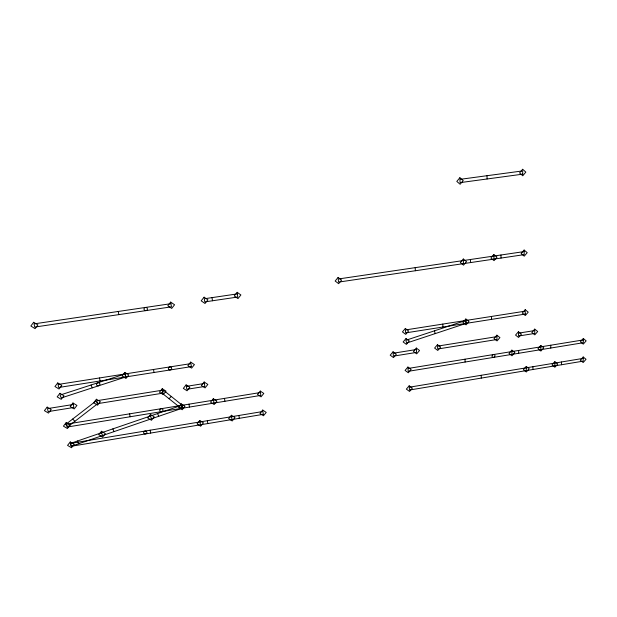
<?xml version="1.0" encoding="UTF-8"?>
<svg xmlns="http://www.w3.org/2000/svg" width="617" height="617" viewBox="0 0 617 617"><rect width="100%" height="100%" fill="white"/><g stroke="black" fill="none" stroke-linecap="round" stroke-linejoin="round"><path stroke-width="0.93" d="M169.043 398.713L171.271 396.453M72.659 419.051L74.912 421.295M77.518 440.985L78.729 443.723M101.458 432.779L102.638 435.525M112.865 428.877L114.029 431.622M91.069 384.993L92.249 387.862M150.417 416.012L151.527 418.758M157.582 413.552L158.685 416.305M434.491 330.82L435.178 333.612M99.499 377.951L100.093 380.974M129.601 413.837L130.141 416.76M125.135 373.933L125.691 376.948M118.256 311.454L118.834 314.624M150.17 430.196L150.679 433.065M153.51 369.483L154.026 372.491M181.514 405.377L181.992 408.284M188.979 404.166L189.442 407.073M200.008 421.928L200.456 424.789M207.374 420.709L207.813 423.563M213.528 400.163L213.96 403.063M212.024 297.625L212.472 300.772M224.488 398.381L224.904 401.274M231.606 416.691L232.015 419.537M238.902 415.48L239.296 418.326M415.187 267.655L415.372 270.74M442.782 324.095L442.937 327.025M463.359 260.551L463.49 263.621M465.897 320.462L466.02 323.393M464.994 359.194L465.118 362.032M470.478 259.502L470.601 262.572M481.191 375.298L481.291 378.09M486.998 175.714L487.106 178.976M491.479 316.452L491.572 319.375M493.901 256.047L493.993 259.109M500.95 255.006L501.035 258.068M511.902 351.551L511.971 354.382M518.642 350.456L518.704 353.279M526.27 367.817L526.316 370.601M532.934 366.714L532.972 369.498M540.839 346.839L540.878 349.662M550.75 345.227L550.773 348.042M554.86 363.081L554.876 365.85M561.462 361.986L561.47 364.755M583.196 358.377L583.181 361.146L409.449 390.037L409.264 387.221L583.196 358.377M583.296 339.921L583.281 342.728L408.199 371.334L408.007 368.48L583.296 339.921M33.68 322.282L30.85 326L35.069 328.668L37.892 324.958L33.68 322.282M57.728 382.941L54.952 386.512L59.016 389.003L61.785 385.44L57.728 382.941M47.162 407.12L44.416 410.652L48.473 413.089L51.211 409.565L47.162 407.12M59.934 393.314L57.165 396.87L61.206 399.33L63.967 395.79L59.934 393.314M72.96 402.994L70.207 406.518L74.194 408.948L76.948 405.438L72.96 402.994M66.158 422.653L63.428 426.139L67.407 428.522L70.137 425.044L66.158 422.653M170.685 302.106L167.809 305.762L171.696 308.415L174.572 304.767L170.685 302.106M96.414 399.245L93.645 402.754L97.586 405.184L100.347 401.682L96.414 399.245M124.858 372.421L122.066 375.969L125.968 378.452L128.76 374.912L124.858 372.421M70.261 441.949L67.546 445.397L71.487 447.726L74.194 444.286L70.261 441.949M204.088 297.186L201.196 300.834L205.006 303.479L207.898 299.839L204.088 297.186M101.473 431.26L98.743 434.7L102.623 437.044L105.353 433.612L101.473 431.26M237.159 292.311L234.259 295.944L237.992 298.589L240.885 294.965L237.159 292.311M162.24 388.71L159.456 392.196L163.243 394.625L166.027 391.147L162.24 388.71M190.684 362.11L187.869 365.626L191.617 368.11L194.432 364.593L190.684 362.11M150.455 414.477L147.702 417.925L151.481 420.285L154.235 416.853L150.455 414.477M186.118 384.892L183.326 388.371L187.059 390.792L189.843 387.322L186.118 384.892M181.282 403.927L178.506 407.367L182.223 409.742L184.992 406.302L181.282 403.927M204.158 382.008L201.358 385.478L205.052 387.9L207.844 384.437L204.158 382.008M213.312 398.713L210.528 402.137L214.176 404.513L216.953 401.089L213.312 398.713M199.785 420.493L197.031 423.887L200.679 426.216L203.433 422.83L199.785 420.493M338.085 277.449L335.154 281.036L338.664 283.666L341.587 280.087L338.085 277.449M231.406 415.256L228.637 418.642L232.216 420.964L234.977 417.586L231.406 415.256M260.274 391.07L257.482 394.479L261.022 396.847L263.814 393.445L260.274 391.07M262.726 410.074L259.95 413.444L263.459 415.758L266.228 412.403L262.726 410.074M459.866 177.719L456.804 181.429L460.143 184.267L463.197 180.565L459.866 177.719M522.653 169.274L519.576 172.953L522.769 175.776L525.838 172.104L522.653 169.274M463.298 259.009L460.328 262.541L463.56 265.156L466.521 261.631L463.298 259.009M405.33 328.475L402.454 331.907L405.731 334.368L408.608 330.943L405.33 328.475M393.06 351.79L390.206 355.184L393.484 357.582L396.338 354.197L393.06 351.79M406.009 338.556L403.14 341.965L406.395 344.394L409.264 340.993L406.009 338.556M493.855 254.512L490.877 258.029L494.04 260.636L497.009 257.127L493.855 254.512M416.313 348.065L413.452 351.451L416.676 353.849L419.537 350.479L416.313 348.065M407.914 367.053L405.076 370.401L408.3 372.761L411.13 369.413L407.914 367.053M437.468 344.687L434.599 348.057L437.777 350.456L440.646 347.093L437.468 344.687M524.118 250.055L521.141 253.556L524.234 256.163L527.211 252.662L524.118 250.055M465.827 318.997L462.935 322.406L466.082 324.858L468.974 321.457L465.827 318.997M409.171 385.818L406.356 389.126L409.549 391.44L412.364 388.132L409.171 385.818M496.87 335.178L493.993 338.532L497.047 340.923L499.924 337.584L496.87 335.178M525.206 309.695L522.298 313.074L525.314 315.518L528.221 312.148L525.206 309.695M518.434 331.73L515.55 335.077L518.558 337.46L521.442 334.129L518.434 331.73M511.871 350.14L509.002 353.448L512.002 355.793L514.863 352.492L511.871 350.14M534.731 329.123L531.839 332.463L534.808 334.846L537.7 331.522L534.731 329.123M540.824 345.427L537.955 348.721L540.893 351.065L543.762 347.78L540.824 345.427M526.239 366.429L523.393 369.691L526.34 371.989L529.185 368.727L526.239 366.429M554.853 361.685L551.999 364.94L554.884 367.238L557.737 363.991L554.853 361.685M583.296 338.517L580.42 341.795L583.273 344.132L586.15 340.862L583.296 338.517M583.204 356.996L580.342 360.235L583.173 362.526L586.034 359.295L583.204 356.996M163.86 390.538L161.623 392.805L180.642 407.96L182.863 405.716L163.86 390.538M95.89 401.081L65.657 424.473L67.916 426.709L98.111 403.356L95.89 401.081M181.221 405.454L70.261 443.476L71.479 446.207L182.285 408.215L181.221 405.454M465.634 320.531L405.886 340.268L406.611 343.06L466.275 323.331L465.634 320.531M124.85 374.002L60.042 395.088L61.26 397.957L125.976 376.879L124.85 374.002M263.274 414.339L71.179 446.284L70.562 443.399L262.904 411.5L263.274 414.339M260.459 392.52L66.474 424.126L67.099 427.057L260.837 395.404L260.459 392.52M73.269 404.49L47.494 408.616L48.141 411.601L73.886 407.467L73.269 404.49M162.495 390.191L96.707 400.734L97.293 403.703L162.988 393.152L162.495 390.191M204.381 383.481L186.349 386.373L186.82 389.319L204.829 386.427L204.381 383.481M416.406 349.515L393.168 353.24L393.376 356.14L416.591 352.407L416.406 349.515M496.916 336.62L437.546 346.129L437.7 349.014L497.001 339.489L496.916 336.62M534.746 330.558L518.465 333.165L518.527 336.034L534.792 333.419L534.746 330.558M191.386 366.614L58.692 387.491L58.052 384.46L190.915 363.614L191.386 366.614M525.291 314.068L405.631 332.895L405.431 329.948L525.237 311.153L525.291 314.068M170.94 303.687L34.028 323.879L34.722 327.072L171.449 306.842L170.94 303.687M237.368 293.885L204.32 298.759L204.782 301.906L237.784 297.024L237.368 293.885M524.149 251.582L338.232 279.007L338.517 282.116L524.203 254.636L524.149 251.582M522.738 174.156L460.074 182.632L459.935 179.362L522.684 170.901L522.738 174.156M144.694 310.328A1.728 1.604 -0.2 0 0 147.424 309.194A1.728 1.604 -0.2 0 0 145.01 307.567A1.728 1.604 -0.2 0 0 144.694 310.328M160.389 411.377A1.65 1.481 -7.4 0 0 163.011 410.282A1.65 1.481 -7.4 0 0 160.705 408.824A1.65 1.481 -7.4 0 0 160.389 411.377M144.301 433.689A1.65 1.458 -6.7 0 0 146.908 432.594A1.65 1.458 -6.7 0 0 144.594 431.167A1.65 1.458 -6.7 0 0 144.301 433.689M97.239 385.54A1.712 1.527 -0.4 0 0 99.923 384.422A1.712 1.527 -0.4 0 0 97.501 382.902A1.712 1.527 -0.4 0 0 97.239 385.54M169.035 369.676A1.674 1.519 -6.8 0 0 171.688 368.565A1.674 1.519 -6.8 0 0 169.367 367.046A1.674 1.519 -6.8 0 0 169.035 369.676M493.554 357.39A1.558 1.35 -39.5 0 0 494.765 355.06A1.558 1.35 -39.5 0 0 492.212 355.469A1.558 1.35 -39.5 0 0 493.554 357.39"/></g></svg>
